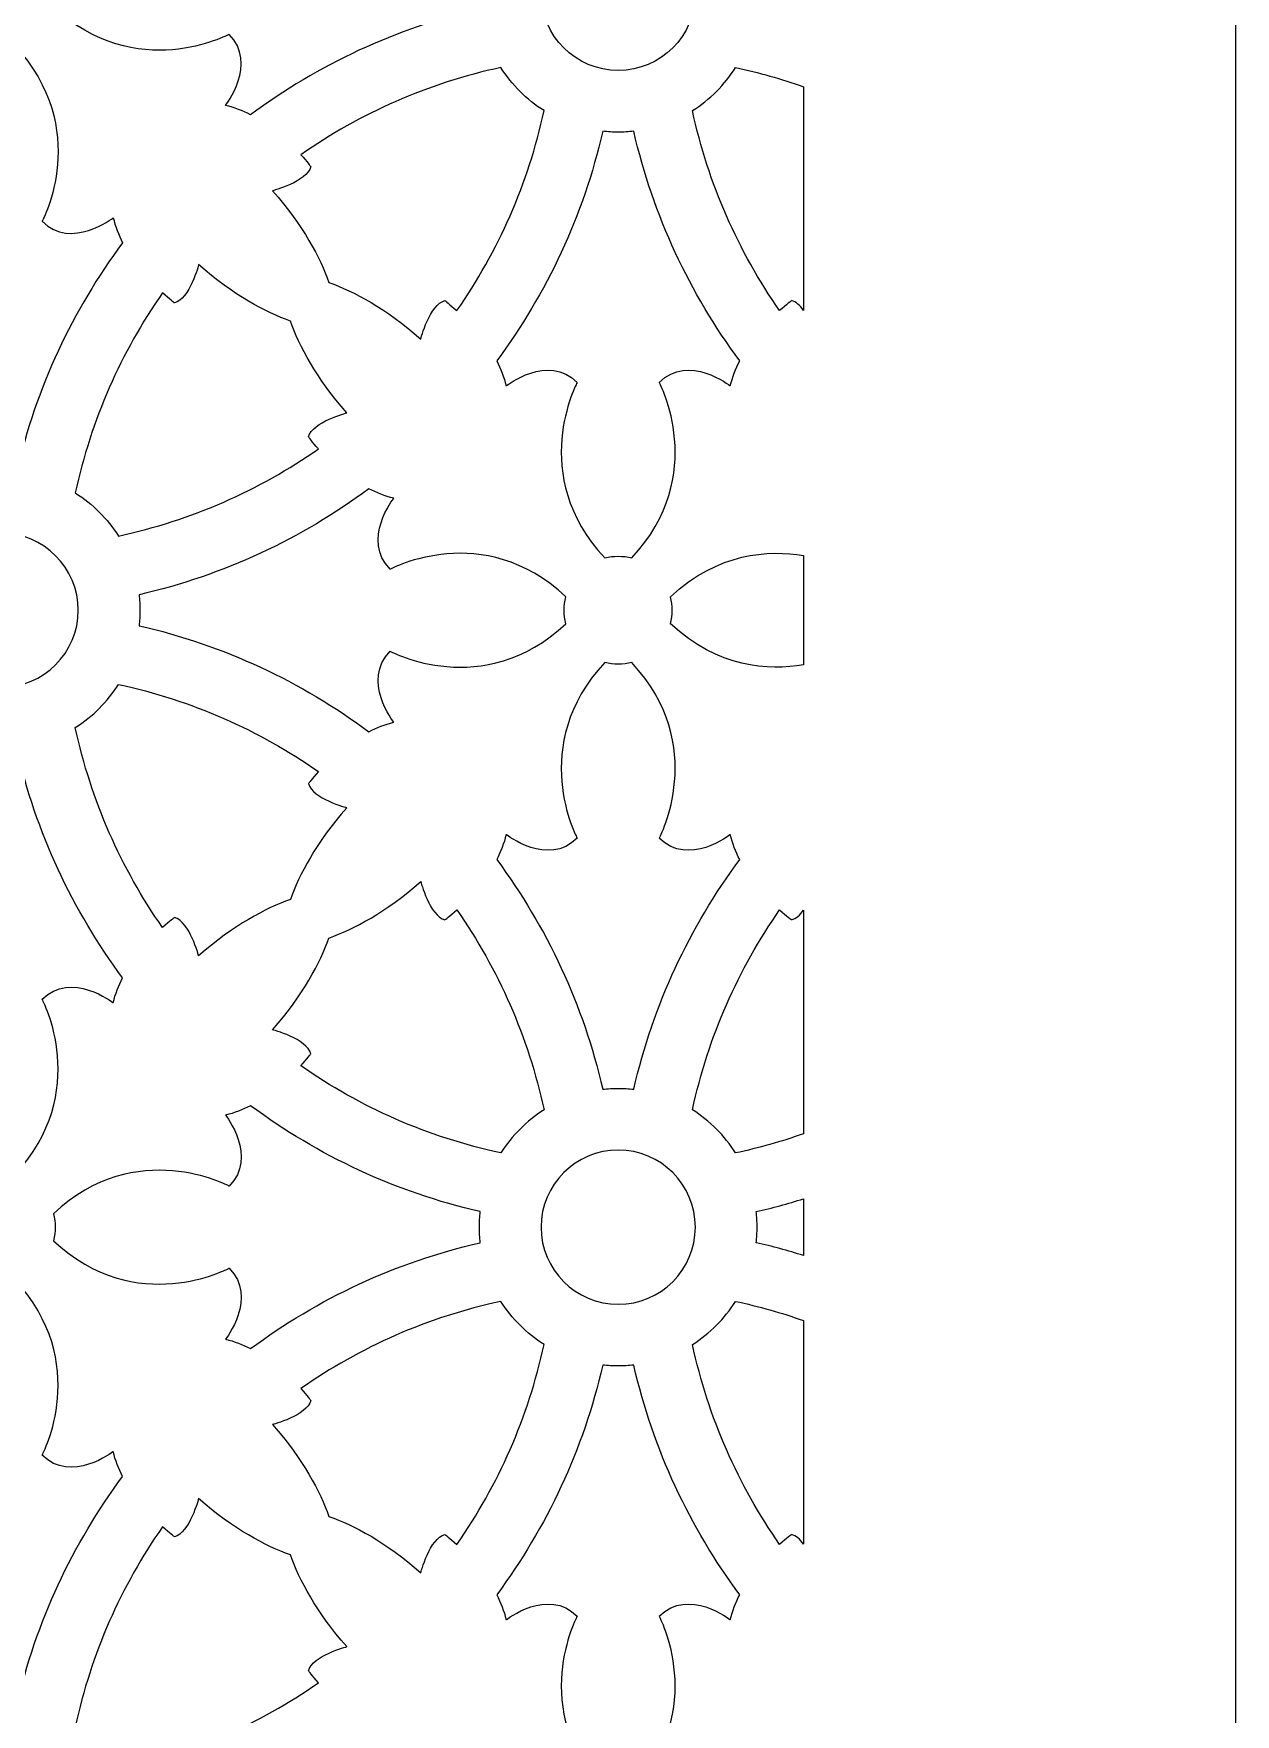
# Model space of a CAD drawing. Header units: centimetres. Extents: x -9.3 to 7.4, y -14.2 to 13.8.
# Drawn here: x -4.141 to -1.661, y -7.536 to -4.067 of the extents above; entities that cross this region are included whole.
import ezdxf

# ---------------------------------------------------------------- set-up
doc = ezdxf.new("R2010")
doc.units = ezdxf.units.CM
doc.header["$MEASUREMENT"] = 0
doc.layers.add('layer 1', color=7, linetype='Continuous')

msp = doc.modelspace()

# ---------------------------------------------------------------- linework, layer by layer
at = {"layer": 'layer 1', "color": 177}
msp.add_open_spline([(-1.66087, 13.84713), (-4.20808, 13.84713), (-6.7553, 13.84713), (-9.30251, 13.84713), (-9.30251, 13.84713), (-9.30251, 5.33379), (-9.30251, -3.17955), (-9.30251, -11.69289), (-9.30251, -11.69289), (-9.30248, -11.69289), (-9.30246, -11.69289), (-9.30244, -11.69289), (-9.30244, -11.69289), (-9.30244, -12.51932), (-9.30244, -13.34575), (-9.30244, -14.17218), (-9.30244, -14.17218), (-9.00527, -14.17218), (-8.7081, -14.17218), (-8.41092, -14.17218), (-8.41092, -14.17218), (-8.41092, -14.04482), (-8.41092, -13.91746), (-8.41092, -13.79009), (-8.41092, -13.79009), (-8.09658, -13.79009), (-7.78223, -13.79009), (-7.46788, -13.79009), (-7.46788, -13.79009), (-7.46788, -13.54122), (-7.46788, -13.29235), (-7.46788, -13.04347), (-7.46788, -13.04347), (-7.34071, -13.04094), (-7.21354, -13.0384), (-7.08637, -13.03586), (-7.08637, -13.03586), (-7.06378, -13.10026), (-7.03419, -13.1561), (-6.98505, -13.20539), (-6.98505, -13.20539), (-6.93693, -13.25366), (-6.88721, -13.28349), (-6.82881, -13.29707), (-6.82881, -13.29707), (-6.75152, -13.31504), (-6.66989, -13.30722), (-6.60784, -13.25309), (-6.60784, -13.25309), (-6.5478, -13.20069), (-6.51316, -13.11678), (-6.50071, -13.03673), (-6.50071, -13.03673), (-6.46518, -13.04032), (-6.43496, -13.03949), (-6.40646, -13.03541), (-6.40646, -13.03541), (-6.26424, -13.01506), (-6.19706, -12.92507), (-6.18506, -12.78937), (-6.18506, -12.78937), (-6.18211, -12.75611), (-6.18446, -12.72328), (-6.19502, -12.69438), (-6.19502, -12.69438), (-6.19278, -12.69494), (-6.19055, -12.6955), (-6.18832, -12.69605), (-6.18832, -12.69605), (-6.13812, -12.71341), (-6.08794, -12.73076), (-6.03775, -12.74811), (-6.03775, -12.74811), (-6.00764, -13.05564), (-5.77016, -13.29507), (-5.48166, -13.29507), (-5.48166, -13.29507), (-5.19316, -13.29507), (-4.95568, -13.05564), (-4.92556, -12.74811), (-4.92556, -12.74811), (-4.87538, -12.73076), (-4.82519, -12.71341), (-4.77501, -12.69605), (-4.77501, -12.69605), (-4.77277, -12.6955), (-4.77053, -12.69494), (-4.76831, -12.69438), (-4.76831, -12.69438), (-4.77887, -12.72328), (-4.78121, -12.75611), (-4.77827, -12.78937), (-4.77827, -12.78937), (-4.76626, -12.92507), (-4.69908, -13.01506), (-4.55686, -13.03541), (-4.55686, -13.03541), (-4.52836, -13.03949), (-4.49814, -13.04032), (-4.46261, -13.03673), (-4.46261, -13.03673), (-4.45017, -13.11678), (-4.41552, -13.20069), (-4.35547, -13.25309), (-4.35547, -13.25309), (-4.29342, -13.30722), (-4.2118, -13.31504), (-4.1345, -13.29707), (-4.1345, -13.29707), (-4.07611, -13.28349), (-4.02638, -13.25366), (-3.97827, -13.20539), (-3.97827, -13.20539), (-3.92913, -13.1561), (-3.89954, -13.10026), (-3.87695, -13.03586), (-3.87695, -13.03586), (-3.74978, -13.0384), (-3.62261, -13.04094), (-3.49544, -13.04347), (-3.49544, -13.04347), (-3.49544, -13.29235), (-3.49544, -13.54122), (-3.49544, -13.79009), (-3.49544, -13.79009), (-3.18109, -13.79009), (-2.86674, -13.79009), (-2.5524, -13.79009), (-2.5524, -13.79009), (-2.5524, -13.91746), (-2.5524, -14.04482), (-2.5524, -14.17218), (-2.5524, -14.17218), (-2.25523, -14.17218), (-1.95805, -14.17218), (-1.66087, -14.17218), (-1.66087, -14.17218), (-1.66087, -13.34575), (-1.66087, -12.51932), (-1.66087, -11.69289), (-1.66087, -11.69289), (-1.66087, -3.17955), (-1.66087, 5.33379), (-1.66087, 13.84713)], degree=3, knots=[0, 0, 0, 0, 0.027027, 0.027027, 0.027027, 0.027027, 0.0540541, 0.0540541, 0.0540541, 0.0540541, 0.0810811, 0.0810811, 0.0810811, 0.0810811, 0.1081081, 0.1081081, 0.1081081, 0.1081081, 0.1351351, 0.1351351, 0.1351351, 0.1351351, 0.1621622, 0.1621622, 0.1621622, 0.1621622, 0.1891892, 0.1891892, 0.1891892, 0.1891892, 0.2162162, 0.2162162, 0.2162162, 0.2162162, 0.2432432, 0.2432432, 0.2432432, 0.2432432, 0.2702703, 0.2702703, 0.2702703, 0.2702703, 0.2972973, 0.2972973, 0.2972973, 0.2972973, 0.3243243, 0.3243243, 0.3243243, 0.3243243, 0.3513514, 0.3513514, 0.3513514, 0.3513514, 0.3783784, 0.3783784, 0.3783784, 0.3783784, 0.4054054, 0.4054054, 0.4054054, 0.4054054, 0.4324324, 0.4324324, 0.4324324, 0.4324324, 0.4594595, 0.4594595, 0.4594595, 0.4594595, 0.4864865, 0.4864865, 0.4864865, 0.4864865, 0.5135135, 0.5135135, 0.5135135, 0.5135135, 0.5405405, 0.5405405, 0.5405405, 0.5405405, 0.5675676, 0.5675676, 0.5675676, 0.5675676, 0.5945946, 0.5945946, 0.5945946, 0.5945946, 0.6216216, 0.6216216, 0.6216216, 0.6216216, 0.6486486, 0.6486486, 0.6486486, 0.6486486, 0.6756757, 0.6756757, 0.6756757, 0.6756757, 0.7027027, 0.7027027, 0.7027027, 0.7027027, 0.7297297, 0.7297297, 0.7297297, 0.7297297, 0.7567568, 0.7567568, 0.7567568, 0.7567568, 0.7837838, 0.7837838, 0.7837838, 0.7837838, 0.8108108, 0.8108108, 0.8108108, 0.8108108, 0.8378378, 0.8378378, 0.8378378, 0.8378378, 0.8648649, 0.8648649, 0.8648649, 0.8648649, 0.8918919, 0.8918919, 0.8918919, 0.8918919, 0.9189189, 0.9189189, 0.9189189, 0.9189189, 0.9459459, 0.9459459, 0.9459459, 0.9459459, 1, 1, 1, 1], dxfattribs=at)
at = {"layer": 'layer 1', "color": 7}
for points, knots in [([(-3.69321, -4.23415), (-3.55426, -4.1309), (-3.39358, -4.05524), (-3.21924, -4.01541), (-3.21924, -4.01541), (-3.22042, -4.00487), (-3.22104, -3.99418), (-3.22104, -3.98334), (-3.22104, -3.98334), (-3.22104, -3.97251), (-3.22042, -3.96181), (-3.21924, -3.95127), (-3.21924, -3.95127), (-3.39358, -3.91143), (-3.55426, -3.83581), (-3.69321, -3.73254), (-3.69321, -3.73254), (-3.70941, -3.74088), (-3.72675, -3.74775), (-3.74491, -3.75205), (-3.74491, -3.75205), (-3.74491, -3.75205), (-3.6771, -3.83819), (-3.73758, -3.89865), (-3.73758, -3.89865), (-3.73758, -3.89865), (-3.92879, -3.79521), (-4.1001, -3.95547), (-4.1001, -3.95547), (-4.09543, -3.97372), (-4.09542, -3.99294), (-4.1001, -4.01121), (-4.1001, -4.01121), (-3.9288, -4.17147), (-3.73758, -4.06802), (-3.73758, -4.06802), (-3.73758, -4.06802), (-3.6771, -4.12849), (-3.74491, -4.21464), (-3.74491, -4.21464), (-3.74491, -4.21464), (-3.72675, -4.21894), (-3.70941, -4.2258), (-3.69321, -4.23415)], [0, 0, 0, 0, 0.0833333, 0.0833333, 0.0833333, 0.0833333, 0.1666667, 0.1666667, 0.1666667, 0.1666667, 0.25, 0.25, 0.25, 0.25, 0.3333333, 0.3333333, 0.3333333, 0.3333333, 0.4166667, 0.4166667, 0.4166667, 0.4166667, 0.5, 0.5, 0.5, 0.5, 0.5833333, 0.5833333, 0.5833333, 0.5833333, 0.6666667, 0.6666667, 0.6666667, 0.6666667, 0.75, 0.75, 0.75, 0.75, 0.8333333, 0.8333333, 0.8333333, 0.8333333, 1, 1, 1, 1]), ([(-2.93447, -4.14254), (-2.84658, -4.14254), (-2.77528, -4.07125), (-2.77528, -3.98334), (-2.77528, -3.98334), (-2.77528, -3.89542), (-2.84658, -3.82415), (-2.93447, -3.82415), (-2.93447, -3.82415), (-3.0224, -3.82415), (-3.09369, -3.89542), (-3.09369, -3.98334), (-3.09369, -3.98334), (-3.09369, -4.07125), (-3.0224, -4.14254), (-2.93447, -4.14254)], [0, 0, 0, 0, 0.2, 0.2, 0.2, 0.2, 0.4, 0.4, 0.4, 0.4, 0.6, 0.6, 0.6, 0.6, 1, 1, 1, 1]), ([(-4.20809, -4.97038), (-4.19725, -4.97038), (-4.18656, -4.971), (-4.17604, -4.97217), (-4.17604, -4.97217), (-4.1362, -4.79785), (-4.06055, -4.63715), (-3.95728, -4.4982), (-3.95728, -4.4982), (-3.96563, -4.482), (-3.9725, -4.46468), (-3.97679, -4.44652), (-3.97679, -4.44652), (-3.97679, -4.44652), (-4.06293, -4.51431), (-4.1234, -4.45385), (-4.1234, -4.45385), (-4.1234, -4.45385), (-4.01998, -4.26264), (-4.18022, -4.09134), (-4.18022, -4.09134), (-4.19849, -4.09601), (-4.21768, -4.096), (-4.23596, -4.09131), (-4.23596, -4.09131), (-4.39622, -4.26261), (-4.29279, -4.45385), (-4.29279, -4.45385), (-4.29279, -4.45385), (-4.35324, -4.51431), (-4.43939, -4.44652), (-4.43939, -4.44652), (-4.43939, -4.44652), (-4.44368, -4.46468), (-4.45054, -4.482), (-4.45887, -4.4982), (-4.45887, -4.4982), (-4.35562, -4.63715), (-4.27997, -4.79785), (-4.24013, -4.97217), (-4.24013, -4.97217), (-4.22961, -4.971), (-4.21892, -4.97038), (-4.20809, -4.97038)], [0, 0, 0, 0, 0.0833333, 0.0833333, 0.0833333, 0.0833333, 0.1666667, 0.1666667, 0.1666667, 0.1666667, 0.25, 0.25, 0.25, 0.25, 0.3333333, 0.3333333, 0.3333333, 0.3333333, 0.4166667, 0.4166667, 0.4166667, 0.4166667, 0.5, 0.5, 0.5, 0.5, 0.5833333, 0.5833333, 0.5833333, 0.5833333, 0.6666667, 0.6666667, 0.6666667, 0.6666667, 0.75, 0.75, 0.75, 0.75, 0.8333333, 0.8333333, 0.8333333, 0.8333333, 1, 1, 1, 1]), ([(-3.58957, -4.31645), (-3.46725, -4.23106), (-3.32747, -4.16896), (-3.1767, -4.13649), (-3.1767, -4.13649), (-3.15397, -4.17235), (-3.12349, -4.20281), (-3.08765, -4.22554), (-3.08765, -4.22554), (-3.12011, -4.37633), (-3.18222, -4.51611), (-3.2676, -4.63844), (-3.2676, -4.63844), (-3.28217, -4.62521), (-3.29223, -4.61784), (-3.29223, -4.61784), (-3.29223, -4.61784), (-3.32338, -4.62517), (-3.34217, -4.69708), (-3.34217, -4.69708), (-3.34217, -4.69708), (-3.41422, -4.63303), (-3.48047, -4.5987), (-3.53142, -4.58028), (-3.53142, -4.58028), (-3.54983, -4.52934), (-3.58418, -4.46308), (-3.64823, -4.39101), (-3.64823, -4.39101), (-3.64823, -4.39101), (-3.5763, -4.37225), (-3.56897, -4.34109), (-3.56897, -4.34109), (-3.56897, -4.34109), (-3.57635, -4.33101), (-3.58957, -4.31645)], [0, 0, 0, 0, 0.1, 0.1, 0.1, 0.1, 0.2, 0.2, 0.2, 0.2, 0.3, 0.3, 0.3, 0.3, 0.4, 0.4, 0.4, 0.4, 0.5, 0.5, 0.5, 0.5, 0.6, 0.6, 0.6, 0.6, 0.7, 0.7, 0.7, 0.7, 0.8, 0.8, 0.8, 0.8, 1, 1, 1, 1]), ([(-2.55239, -4.6379), (-2.55239, -4.48396), (-2.55239, -4.33003), (-2.55239, -4.17611), (-2.55239, -4.17611), (-2.59778, -4.16005), (-2.64448, -4.14679), (-2.69227, -4.13649), (-2.69227, -4.13649), (-2.71498, -4.17235), (-2.74545, -4.20281), (-2.78131, -4.22554), (-2.78131, -4.22554), (-2.74886, -4.37633), (-2.68673, -4.51611), (-2.60135, -4.63843), (-2.60135, -4.63843), (-2.58679, -4.62521), (-2.57673, -4.61784), (-2.57673, -4.61784), (-2.57673, -4.61784), (-2.56747, -4.62001), (-2.55929, -4.62789), (-2.55239, -4.6379)], [0, 0, 0, 0, 0.1428571, 0.1428571, 0.1428571, 0.1428571, 0.2857143, 0.2857143, 0.2857143, 0.2857143, 0.4285714, 0.4285714, 0.4285714, 0.4285714, 0.5714286, 0.5714286, 0.5714286, 0.5714286, 0.7142857, 0.7142857, 0.7142857, 0.7142857, 1, 1, 1, 1]), ([(-3.18529, -4.74207), (-3.08205, -4.60312), (-3.00639, -4.44242), (-2.96656, -4.2681), (-2.96656, -4.2681), (-2.95602, -4.26929), (-2.94533, -4.26991), (-2.93447, -4.26991), (-2.93447, -4.26991), (-2.92363, -4.26991), (-2.91295, -4.26929), (-2.9024, -4.2681), (-2.9024, -4.2681), (-2.86257, -4.44242), (-2.78692, -4.60312), (-2.68367, -4.74205), (-2.68367, -4.74205), (-2.69202, -4.75827), (-2.69889, -4.77559), (-2.70319, -4.79377), (-2.70319, -4.79377), (-2.70319, -4.79377), (-2.78932, -4.72596), (-2.8498, -4.78645), (-2.8498, -4.78645), (-2.8498, -4.78645), (-2.74635, -4.97766), (-2.90661, -5.14897), (-2.90661, -5.14897), (-2.92487, -5.14429), (-2.94408, -5.14429), (-2.96233, -5.14897), (-2.96233, -5.14897), (-3.12261, -4.97767), (-3.01916, -4.78645), (-3.01916, -4.78645), (-3.01916, -4.78645), (-3.07964, -4.72596), (-3.16578, -4.79377), (-3.16578, -4.79377), (-3.16578, -4.79377), (-3.17008, -4.77559), (-3.17693, -4.75827), (-3.18529, -4.74207)], [0, 0, 0, 0, 0.0833333, 0.0833333, 0.0833333, 0.0833333, 0.1666667, 0.1666667, 0.1666667, 0.1666667, 0.25, 0.25, 0.25, 0.25, 0.3333333, 0.3333333, 0.3333333, 0.3333333, 0.4166667, 0.4166667, 0.4166667, 0.4166667, 0.5, 0.5, 0.5, 0.5, 0.5833333, 0.5833333, 0.5833333, 0.5833333, 0.6666667, 0.6666667, 0.6666667, 0.6666667, 0.75, 0.75, 0.75, 0.75, 0.8333333, 0.8333333, 0.8333333, 0.8333333, 1, 1, 1, 1]), ([(-3.96587, -5.1038), (-3.98861, -5.06794), (-4.01908, -5.03745), (-4.05494, -5.01472), (-4.05494, -5.01472), (-4.02248, -4.86393), (-3.96035, -4.72418), (-3.87497, -4.60185), (-3.87497, -4.60185), (-3.86042, -4.61508), (-3.85034, -4.62245), (-3.85034, -4.62245), (-3.85034, -4.62245), (-3.81918, -4.61512), (-3.8004, -4.54319), (-3.8004, -4.54319), (-3.8004, -4.54319), (-3.72835, -4.60725), (-3.66209, -4.64159), (-3.61113, -4.66001), (-3.61113, -4.66001), (-3.59272, -4.71096), (-3.55839, -4.77722), (-3.49434, -4.84927), (-3.49434, -4.84927), (-3.49434, -4.84927), (-3.56626, -4.86804), (-3.57359, -4.89919), (-3.57359, -4.89919), (-3.57359, -4.89919), (-3.56622, -4.90927), (-3.55299, -4.92384), (-3.55299, -4.92384), (-3.67532, -5.00922), (-3.81509, -5.07134), (-3.96587, -5.1038)], [0, 0, 0, 0, 0.1, 0.1, 0.1, 0.1, 0.2, 0.2, 0.2, 0.2, 0.3, 0.3, 0.3, 0.3, 0.4, 0.4, 0.4, 0.4, 0.5, 0.5, 0.5, 0.5, 0.6, 0.6, 0.6, 0.6, 0.7, 0.7, 0.7, 0.7, 0.8, 0.8, 0.8, 0.8, 1, 1, 1, 1]), ([(-3.92152, -5.25694), (-3.92152, -5.2461), (-3.92214, -5.2354), (-3.92333, -5.22489), (-3.92333, -5.22489), (-3.74899, -5.18504), (-3.5883, -5.1094), (-3.44936, -5.00614), (-3.44936, -5.00614), (-3.43315, -5.01449), (-3.41582, -5.02135), (-3.39766, -5.02565), (-3.39766, -5.02565), (-3.39766, -5.02565), (-3.46546, -5.11179), (-3.40498, -5.17226), (-3.40498, -5.17226), (-3.40498, -5.17226), (-3.21378, -5.06881), (-3.04244, -5.22907), (-3.04244, -5.22907), (-3.04713, -5.24733), (-3.04714, -5.26655), (-3.04244, -5.28481), (-3.04244, -5.28481), (-3.21376, -5.44508), (-3.40498, -5.34162), (-3.40498, -5.34162), (-3.40498, -5.34162), (-3.46546, -5.4021), (-3.39766, -5.48824), (-3.39766, -5.48824), (-3.39766, -5.48824), (-3.41582, -5.49253), (-3.43315, -5.49939), (-3.44936, -5.50776), (-3.44936, -5.50776), (-3.58831, -5.40449), (-3.74899, -5.32884), (-3.92333, -5.289), (-3.92333, -5.289), (-3.92214, -5.27848), (-3.92152, -5.26778), (-3.92152, -5.25694)], [0, 0, 0, 0, 0.0833333, 0.0833333, 0.0833333, 0.0833333, 0.1666667, 0.1666667, 0.1666667, 0.1666667, 0.25, 0.25, 0.25, 0.25, 0.3333333, 0.3333333, 0.3333333, 0.3333333, 0.4166667, 0.4166667, 0.4166667, 0.4166667, 0.5, 0.5, 0.5, 0.5, 0.5833333, 0.5833333, 0.5833333, 0.5833333, 0.6666667, 0.6666667, 0.6666667, 0.6666667, 0.75, 0.75, 0.75, 0.75, 0.8333333, 0.8333333, 0.8333333, 0.8333333, 1, 1, 1, 1]), ([(-4.36729, -5.25694), (-4.36729, -5.16903), (-4.29599, -5.09774), (-4.20809, -5.09774), (-4.20809, -5.09774), (-4.12016, -5.09774), (-4.04889, -5.16903), (-4.04889, -5.25694), (-4.04889, -5.25694), (-4.04889, -5.34485), (-4.12016, -5.41615), (-4.20809, -5.41615), (-4.20809, -5.41615), (-4.29599, -5.41615), (-4.36729, -5.34485), (-4.36729, -5.25694)], [0, 0, 0, 0, 0.2, 0.2, 0.2, 0.2, 0.4, 0.4, 0.4, 0.4, 0.6, 0.6, 0.6, 0.6, 1, 1, 1, 1]), ([(-2.55239, -5.36966), (-2.55239, -5.29451), (-2.55239, -5.21937), (-2.55239, -5.14422), (-2.55239, -5.14422), (-2.62389, -5.13203), (-2.72845, -5.13736), (-2.82649, -5.22909), (-2.82649, -5.22909), (-2.8218, -5.24736), (-2.82183, -5.26655), (-2.82652, -5.28481), (-2.82652, -5.28481), (-2.72845, -5.37654), (-2.62391, -5.38187), (-2.55239, -5.36966)], [0, 0, 0, 0, 0.2, 0.2, 0.2, 0.2, 0.4, 0.4, 0.4, 0.4, 0.6, 0.6, 0.6, 0.6, 1, 1, 1, 1]), ([(-2.68367, -5.77184), (-2.78692, -5.91078), (-2.86257, -6.07145), (-2.9024, -6.24579), (-2.9024, -6.24579), (-2.91295, -6.24461), (-2.92363, -6.24399), (-2.93447, -6.24399), (-2.93447, -6.24399), (-2.94533, -6.24399), (-2.95602, -6.24461), (-2.96656, -6.24579), (-2.96656, -6.24579), (-3.00639, -6.07145), (-3.08203, -5.91077), (-3.18529, -5.77183), (-3.18529, -5.77183), (-3.17693, -5.75563), (-3.17008, -5.73828), (-3.16578, -5.72012), (-3.16578, -5.72012), (-3.16578, -5.72012), (-3.07964, -5.78792), (-3.01917, -5.72744), (-3.01917, -5.72744), (-3.01917, -5.72744), (-3.12259, -5.53625), (-2.96234, -5.36494), (-2.96234, -5.36494), (-2.94408, -5.36962), (-2.92488, -5.36961), (-2.90661, -5.36491), (-2.90661, -5.36491), (-2.74634, -5.53622), (-2.84978, -5.72744), (-2.84978, -5.72744), (-2.84978, -5.72744), (-2.78932, -5.78792), (-2.70319, -5.72012), (-2.70319, -5.72012), (-2.70319, -5.72012), (-2.69889, -5.73828), (-2.69202, -5.75563), (-2.68367, -5.77184)], [0, 0, 0, 0, 0.0833333, 0.0833333, 0.0833333, 0.0833333, 0.1666667, 0.1666667, 0.1666667, 0.1666667, 0.25, 0.25, 0.25, 0.25, 0.3333333, 0.3333333, 0.3333333, 0.3333333, 0.4166667, 0.4166667, 0.4166667, 0.4166667, 0.5, 0.5, 0.5, 0.5, 0.5833333, 0.5833333, 0.5833333, 0.5833333, 0.6666667, 0.6666667, 0.6666667, 0.6666667, 0.75, 0.75, 0.75, 0.75, 0.8333333, 0.8333333, 0.8333333, 0.8333333, 1, 1, 1, 1]), ([(-3.96587, -5.4101), (-3.98861, -5.44596), (-4.01908, -5.47645), (-4.05494, -5.49917), (-4.05494, -5.49917), (-4.02248, -5.64996), (-3.96035, -5.78972), (-3.87497, -5.91205), (-3.87497, -5.91205), (-3.86042, -5.89882), (-3.85034, -5.89145), (-3.85034, -5.89145), (-3.85034, -5.89145), (-3.81918, -5.89877), (-3.8004, -5.97069), (-3.8004, -5.97069), (-3.8004, -5.97069), (-3.72835, -5.90665), (-3.66209, -5.87231), (-3.61113, -5.85389), (-3.61113, -5.85389), (-3.59272, -5.80294), (-3.55839, -5.73668), (-3.49434, -5.66462), (-3.49434, -5.66462), (-3.49434, -5.66462), (-3.56626, -5.64586), (-3.57359, -5.6147), (-3.57359, -5.6147), (-3.57359, -5.6147), (-3.56622, -5.60463), (-3.55299, -5.59006), (-3.55299, -5.59006), (-3.67532, -5.50468), (-3.81509, -5.44256), (-3.96587, -5.4101)], [0, 0, 0, 0, 0.1, 0.1, 0.1, 0.1, 0.2, 0.2, 0.2, 0.2, 0.3, 0.3, 0.3, 0.3, 0.4, 0.4, 0.4, 0.4, 0.5, 0.5, 0.5, 0.5, 0.6, 0.6, 0.6, 0.6, 0.7, 0.7, 0.7, 0.7, 0.8, 0.8, 0.8, 0.8, 1, 1, 1, 1]), ([(-4.20809, -5.54351), (-4.19725, -5.54351), (-4.18656, -5.54288), (-4.17604, -5.54171), (-4.17604, -5.54171), (-4.1362, -5.71605), (-4.06055, -5.87673), (-3.95728, -6.01569), (-3.95728, -6.01569), (-3.96563, -6.0319), (-3.9725, -6.0492), (-3.97679, -6.06736), (-3.97679, -6.06736), (-3.97679, -6.06736), (-4.06293, -5.99957), (-4.12342, -6.06004), (-4.12342, -6.06004), (-4.12342, -6.06004), (-4.01995, -6.25126), (-4.18023, -6.42257), (-4.18023, -6.42257), (-4.19849, -6.4179), (-4.21769, -6.41789), (-4.23596, -6.42259), (-4.23596, -6.42259), (-4.39622, -6.25126), (-4.29277, -6.06004), (-4.29277, -6.06004), (-4.29277, -6.06004), (-4.35324, -5.99957), (-4.43939, -6.06737), (-4.43939, -6.06737), (-4.43939, -6.06737), (-4.44368, -6.0492), (-4.45054, -6.0319), (-4.45887, -6.01569), (-4.45887, -6.01569), (-4.35562, -5.87675), (-4.27997, -5.71605), (-4.24013, -5.54171), (-4.24013, -5.54171), (-4.22961, -5.54288), (-4.21892, -5.54351), (-4.20809, -5.54351)], [0, 0, 0, 0, 0.0833333, 0.0833333, 0.0833333, 0.0833333, 0.1666667, 0.1666667, 0.1666667, 0.1666667, 0.25, 0.25, 0.25, 0.25, 0.3333333, 0.3333333, 0.3333333, 0.3333333, 0.4166667, 0.4166667, 0.4166667, 0.4166667, 0.5, 0.5, 0.5, 0.5, 0.5833333, 0.5833333, 0.5833333, 0.5833333, 0.6666667, 0.6666667, 0.6666667, 0.6666667, 0.75, 0.75, 0.75, 0.75, 0.8333333, 0.8333333, 0.8333333, 0.8333333, 1, 1, 1, 1]), ([(-3.58958, -6.19744), (-3.46725, -6.28281), (-3.32747, -6.34494), (-3.1767, -6.37739), (-3.1767, -6.37739), (-3.15397, -6.34155), (-3.12349, -6.31107), (-3.08765, -6.28834), (-3.08765, -6.28834), (-3.12011, -6.13756), (-3.18222, -5.99779), (-3.2676, -5.87546), (-3.2676, -5.87546), (-3.28217, -5.88868), (-3.29223, -5.89606), (-3.29223, -5.89606), (-3.29223, -5.89606), (-3.32338, -5.88873), (-3.34217, -5.81682), (-3.34217, -5.81682), (-3.34217, -5.81682), (-3.41422, -5.88085), (-3.48047, -5.9152), (-3.53142, -5.9336), (-3.53142, -5.9336), (-3.54983, -5.98456), (-3.58418, -6.05081), (-3.64823, -6.12286), (-3.64823, -6.12286), (-3.64823, -6.12286), (-3.5763, -6.14163), (-3.56898, -6.17279), (-3.56898, -6.17279), (-3.56898, -6.17279), (-3.57635, -6.18287), (-3.58958, -6.19744)], [0, 0, 0, 0, 0.1, 0.1, 0.1, 0.1, 0.2, 0.2, 0.2, 0.2, 0.3, 0.3, 0.3, 0.3, 0.4, 0.4, 0.4, 0.4, 0.5, 0.5, 0.5, 0.5, 0.6, 0.6, 0.6, 0.6, 0.7, 0.7, 0.7, 0.7, 0.8, 0.8, 0.8, 0.8, 1, 1, 1, 1]), ([(-2.55239, -6.33779), (-2.55239, -6.18385), (-2.55239, -6.02992), (-2.55239, -5.876), (-2.55239, -5.876), (-2.55929, -5.88599), (-2.56747, -5.89389), (-2.57673, -5.89606), (-2.57673, -5.89606), (-2.57673, -5.89606), (-2.58679, -5.88869), (-2.60135, -5.87546), (-2.60135, -5.87546), (-2.68673, -5.99779), (-2.74886, -6.13756), (-2.78131, -6.28834), (-2.78131, -6.28834), (-2.74545, -6.31107), (-2.71498, -6.34155), (-2.69227, -6.37739), (-2.69227, -6.37739), (-2.64448, -6.36711), (-2.59778, -6.35384), (-2.55239, -6.33779)], [0, 0, 0, 0, 0.1428571, 0.1428571, 0.1428571, 0.1428571, 0.2857143, 0.2857143, 0.2857143, 0.2857143, 0.4285714, 0.4285714, 0.4285714, 0.4285714, 0.5714286, 0.5714286, 0.5714286, 0.5714286, 0.7142857, 0.7142857, 0.7142857, 0.7142857, 1, 1, 1, 1]), ([(-3.69321, -6.27974), (-3.55426, -6.38301), (-3.39358, -6.45865), (-3.21924, -6.49848), (-3.21924, -6.49848), (-3.22042, -6.50902), (-3.22104, -6.51972), (-3.22104, -6.53055), (-3.22104, -6.53055), (-3.22104, -6.54139), (-3.22042, -6.55208), (-3.21924, -6.56261), (-3.21924, -6.56261), (-3.39358, -6.60245), (-3.55426, -6.6781), (-3.69321, -6.78136), (-3.69321, -6.78136), (-3.70941, -6.77301), (-3.72675, -6.76614), (-3.74491, -6.76184), (-3.74491, -6.76184), (-3.74491, -6.76184), (-3.6771, -6.67571), (-3.73758, -6.61523), (-3.73758, -6.61523), (-3.73758, -6.61523), (-3.9288, -6.71868), (-4.1001, -6.55842), (-4.1001, -6.55842), (-4.09542, -6.54015), (-4.09543, -6.52093), (-4.1001, -6.50268), (-4.1001, -6.50268), (-3.92879, -6.34241), (-3.73758, -6.44585), (-3.73758, -6.44585), (-3.73758, -6.44585), (-3.6771, -6.38539), (-3.74491, -6.29925), (-3.74491, -6.29925), (-3.74491, -6.29925), (-3.72675, -6.29495), (-3.70941, -6.2881), (-3.69321, -6.27974)], [0, 0, 0, 0, 0.0833333, 0.0833333, 0.0833333, 0.0833333, 0.1666667, 0.1666667, 0.1666667, 0.1666667, 0.25, 0.25, 0.25, 0.25, 0.3333333, 0.3333333, 0.3333333, 0.3333333, 0.4166667, 0.4166667, 0.4166667, 0.4166667, 0.5, 0.5, 0.5, 0.5, 0.5833333, 0.5833333, 0.5833333, 0.5833333, 0.6666667, 0.6666667, 0.6666667, 0.6666667, 0.75, 0.75, 0.75, 0.75, 0.8333333, 0.8333333, 0.8333333, 0.8333333, 1, 1, 1, 1]), ([(-2.93447, -6.37135), (-2.84658, -6.37135), (-2.77528, -6.44265), (-2.77528, -6.53055), (-2.77528, -6.53055), (-2.77528, -6.61845), (-2.84658, -6.68974), (-2.93447, -6.68974), (-2.93447, -6.68974), (-3.0224, -6.68974), (-3.09369, -6.61845), (-3.09369, -6.53055), (-3.09369, -6.53055), (-3.09369, -6.44265), (-3.0224, -6.37135), (-2.93447, -6.37135)], [0, 0, 0, 0, 0.2, 0.2, 0.2, 0.2, 0.4, 0.4, 0.4, 0.4, 0.6, 0.6, 0.6, 0.6, 1, 1, 1, 1]), ([(-2.55239, -6.58898), (-2.55239, -6.55003), (-2.55239, -6.51108), (-2.55239, -6.47212), (-2.55239, -6.47212), (-2.58432, -6.48214), (-2.61677, -6.49096), (-2.64972, -6.49848), (-2.64972, -6.49848), (-2.64855, -6.50902), (-2.64792, -6.51972), (-2.64792, -6.53055), (-2.64792, -6.53055), (-2.64792, -6.54139), (-2.64855, -6.55208), (-2.64972, -6.56261), (-2.64972, -6.56261), (-2.61677, -6.57014), (-2.58432, -6.57896), (-2.55239, -6.58898)], [0, 0, 0, 0, 0.1666667, 0.1666667, 0.1666667, 0.1666667, 0.3333333, 0.3333333, 0.3333333, 0.3333333, 0.5, 0.5, 0.5, 0.5, 0.6666667, 0.6666667, 0.6666667, 0.6666667, 1, 1, 1, 1]), ([(-3.95728, -7.04542), (-4.06055, -7.18437), (-4.1362, -7.34505), (-4.17604, -7.51939), (-4.17604, -7.51939), (-4.18656, -7.51822), (-4.19725, -7.5176), (-4.20809, -7.5176), (-4.20809, -7.5176), (-4.21892, -7.5176), (-4.22961, -7.51822), (-4.24013, -7.51939), (-4.24013, -7.51939), (-4.27997, -7.34505), (-4.35562, -7.18437), (-4.45887, -7.04542), (-4.45887, -7.04542), (-4.45054, -7.02921), (-4.44368, -7.01189), (-4.43939, -6.99373), (-4.43939, -6.99373), (-4.43939, -6.99373), (-4.35324, -7.06154), (-4.29279, -7.00106), (-4.29279, -7.00106), (-4.29279, -7.00106), (-4.39622, -6.80984), (-4.23596, -6.63851), (-4.23596, -6.63851), (-4.21768, -6.64321), (-4.19849, -6.64323), (-4.18022, -6.63854), (-4.18022, -6.63854), (-4.01998, -6.80986), (-4.1234, -7.00106), (-4.1234, -7.00106), (-4.1234, -7.00106), (-4.06293, -7.06154), (-3.97679, -6.99373), (-3.97679, -6.99373), (-3.97679, -6.99373), (-3.9725, -7.01189), (-3.96563, -7.02921), (-3.95728, -7.04542)], [0, 0, 0, 0, 0.0833333, 0.0833333, 0.0833333, 0.0833333, 0.1666667, 0.1666667, 0.1666667, 0.1666667, 0.25, 0.25, 0.25, 0.25, 0.3333333, 0.3333333, 0.3333333, 0.3333333, 0.4166667, 0.4166667, 0.4166667, 0.4166667, 0.5, 0.5, 0.5, 0.5, 0.5833333, 0.5833333, 0.5833333, 0.5833333, 0.6666667, 0.6666667, 0.6666667, 0.6666667, 0.75, 0.75, 0.75, 0.75, 0.8333333, 0.8333333, 0.8333333, 0.8333333, 1, 1, 1, 1]), ([(-3.58957, -6.86367), (-3.46725, -6.77829), (-3.32747, -6.71616), (-3.1767, -6.68372), (-3.1767, -6.68372), (-3.15397, -6.71956), (-3.12349, -6.75003), (-3.08765, -6.77276), (-3.08765, -6.77276), (-3.12011, -6.92354), (-3.18222, -7.06331), (-3.2676, -7.18565), (-3.2676, -7.18565), (-3.28217, -7.17242), (-3.29223, -7.16504), (-3.29223, -7.16504), (-3.29223, -7.16504), (-3.32338, -7.17237), (-3.34217, -7.24428), (-3.34217, -7.24428), (-3.34217, -7.24428), (-3.41422, -7.18025), (-3.48047, -7.14591), (-3.53142, -7.12751), (-3.53142, -7.12751), (-3.54983, -7.07654), (-3.58418, -7.01028), (-3.64823, -6.93822), (-3.64823, -6.93822), (-3.64823, -6.93822), (-3.5763, -6.91946), (-3.56897, -6.8883), (-3.56897, -6.8883), (-3.56897, -6.8883), (-3.57635, -6.87824), (-3.58957, -6.86367)], [0, 0, 0, 0, 0.1, 0.1, 0.1, 0.1, 0.2, 0.2, 0.2, 0.2, 0.3, 0.3, 0.3, 0.3, 0.4, 0.4, 0.4, 0.4, 0.5, 0.5, 0.5, 0.5, 0.6, 0.6, 0.6, 0.6, 0.7, 0.7, 0.7, 0.7, 0.8, 0.8, 0.8, 0.8, 1, 1, 1, 1]), ([(-2.55239, -7.1851), (-2.55239, -7.03116), (-2.55239, -6.87724), (-2.55239, -6.72331), (-2.55239, -6.72331), (-2.59778, -6.70727), (-2.64448, -6.694), (-2.69227, -6.68372), (-2.69227, -6.68372), (-2.71498, -6.71956), (-2.74545, -6.75003), (-2.78131, -6.77276), (-2.78131, -6.77276), (-2.74886, -6.92354), (-2.68673, -7.06331), (-2.60135, -7.18565), (-2.60135, -7.18565), (-2.58679, -7.17242), (-2.57673, -7.16504), (-2.57673, -7.16504), (-2.57673, -7.16504), (-2.56747, -7.16722), (-2.55929, -7.17509), (-2.55239, -7.1851)], [0, 0, 0, 0, 0.1428571, 0.1428571, 0.1428571, 0.1428571, 0.2857143, 0.2857143, 0.2857143, 0.2857143, 0.4285714, 0.4285714, 0.4285714, 0.4285714, 0.5714286, 0.5714286, 0.5714286, 0.5714286, 0.7142857, 0.7142857, 0.7142857, 0.7142857, 1, 1, 1, 1]), ([(-2.93447, -6.81711), (-2.92363, -6.81711), (-2.91295, -6.81649), (-2.9024, -6.81531), (-2.9024, -6.81531), (-2.86257, -6.98964), (-2.78692, -7.15032), (-2.68367, -7.28926), (-2.68367, -7.28926), (-2.69202, -7.30548), (-2.69889, -7.3228), (-2.70319, -7.34098), (-2.70319, -7.34098), (-2.70319, -7.34098), (-2.78932, -7.27318), (-2.8498, -7.33366), (-2.8498, -7.33366), (-2.8498, -7.33366), (-2.74635, -7.52486), (-2.90661, -7.69619), (-2.90661, -7.69619), (-2.92487, -7.6915), (-2.94408, -7.6915), (-2.96233, -7.69619), (-2.96233, -7.69619), (-3.12261, -7.52488), (-3.01916, -7.33366), (-3.01916, -7.33366), (-3.01916, -7.33366), (-3.07964, -7.27318), (-3.16578, -7.34098), (-3.16578, -7.34098), (-3.16578, -7.34098), (-3.17008, -7.32282), (-3.17693, -7.30548), (-3.18529, -7.28928), (-3.18529, -7.28928), (-3.08205, -7.15032), (-3.00639, -6.98964), (-2.96656, -6.81531), (-2.96656, -6.81531), (-2.95602, -6.81649), (-2.94533, -6.81711), (-2.93447, -6.81711)], [0, 0, 0, 0, 0.0833333, 0.0833333, 0.0833333, 0.0833333, 0.1666667, 0.1666667, 0.1666667, 0.1666667, 0.25, 0.25, 0.25, 0.25, 0.3333333, 0.3333333, 0.3333333, 0.3333333, 0.4166667, 0.4166667, 0.4166667, 0.4166667, 0.5, 0.5, 0.5, 0.5, 0.5833333, 0.5833333, 0.5833333, 0.5833333, 0.6666667, 0.6666667, 0.6666667, 0.6666667, 0.75, 0.75, 0.75, 0.75, 0.8333333, 0.8333333, 0.8333333, 0.8333333, 1, 1, 1, 1]), ([(-3.96587, -7.651), (-3.98861, -7.61514), (-4.01908, -7.58465), (-4.05494, -7.56192), (-4.05494, -7.56192), (-4.02248, -7.41115), (-3.96035, -7.27139), (-3.87497, -7.14905), (-3.87497, -7.14905), (-3.86042, -7.16229), (-3.85034, -7.16967), (-3.85034, -7.16967), (-3.85034, -7.16967), (-3.81918, -7.16233), (-3.8004, -7.09041), (-3.8004, -7.09041), (-3.8004, -7.09041), (-3.72835, -7.15445), (-3.66209, -7.18879), (-3.61113, -7.20721), (-3.61113, -7.20721), (-3.59272, -7.25817), (-3.55839, -7.32442), (-3.49434, -7.39647), (-3.49434, -7.39647), (-3.49434, -7.39647), (-3.56626, -7.41524), (-3.57359, -7.4464), (-3.57359, -7.4464), (-3.57359, -7.4464), (-3.56622, -7.45647), (-3.55299, -7.47104), (-3.55299, -7.47104), (-3.67532, -7.55642), (-3.81509, -7.61855), (-3.96587, -7.651)], [0, 0, 0, 0, 0.1, 0.1, 0.1, 0.1, 0.2, 0.2, 0.2, 0.2, 0.3, 0.3, 0.3, 0.3, 0.4, 0.4, 0.4, 0.4, 0.5, 0.5, 0.5, 0.5, 0.6, 0.6, 0.6, 0.6, 0.7, 0.7, 0.7, 0.7, 0.8, 0.8, 0.8, 0.8, 1, 1, 1, 1])]:
    msp.add_open_spline(points, degree=3, knots=knots, dxfattribs=at)

doc.saveas('drawing.dxf')
